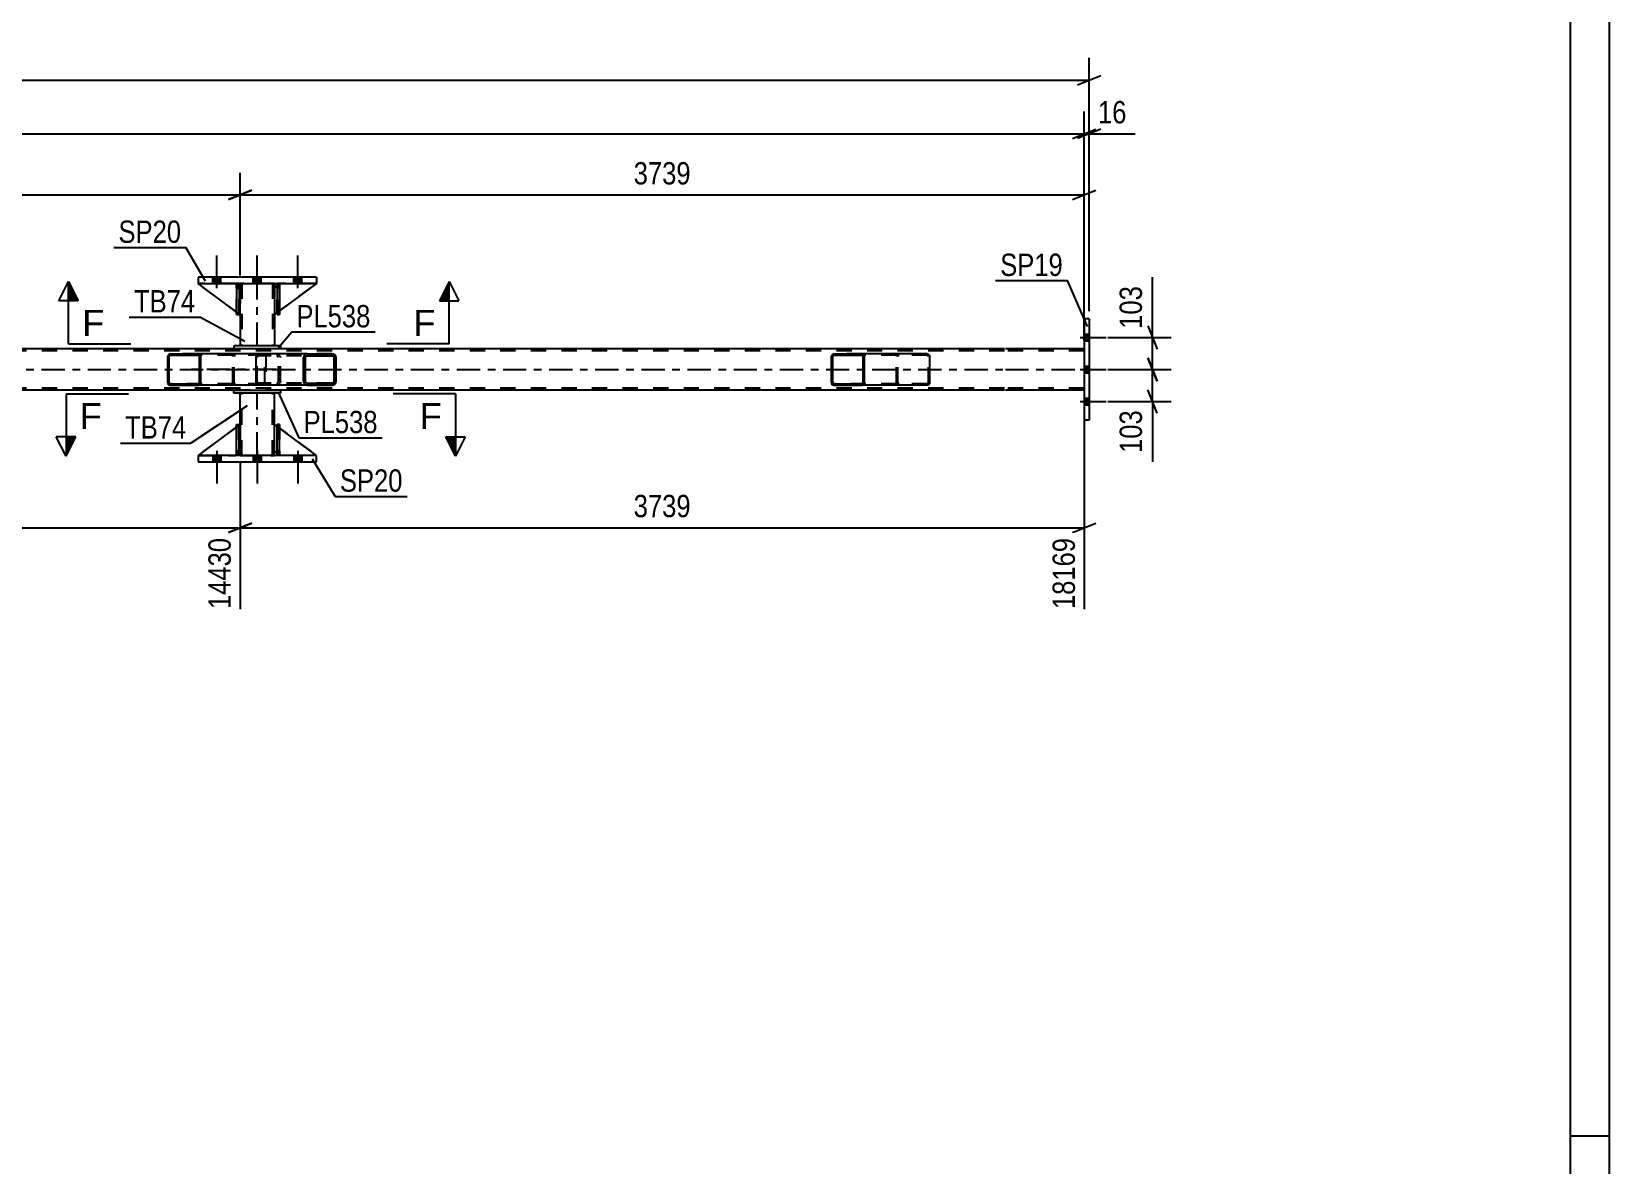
# Model space of a CAD drawing. Header units: millimetres. Extents: x 0 to 841, y 0 to 594.
# Drawn here: x 638.6 to 841, y 145.4 to 290.7 of the extents above; entities that cross this region are included whole.
import ezdxf

# ---------------------------------------------------------------- set-up
doc = ezdxf.new("R2010")
doc.units = ezdxf.units.MM
doc.linetypes.add('DXK_LINE_DOT2', pattern=[3.9198, 1.9599, -1.9599])
doc.linetypes.add('DXK_LINE_DOT3', pattern=[5.9187, 2.979, -0.9799, 0.9799, -0.9799])
doc.styles.add('Arial', font='ARIAL.TTF', dxfattribs={"height": 0.2})
doc.styles.add('Arial Narrow', font='ARIALN.TTF', dxfattribs={"height": 0.2})

# ---------------------------------------------------------------- blocks, each defined once
blk = doc.blocks.new('Unknown-814748613-1133')
at = {"color": 5, "linetype": 'Continuous'}
for p, q in [((841, 0), (841, 594)), ((836, 5), (836, 589)), ((841, 149), (836, 149))]:
    blk.add_line(p, q, dxfattribs=at)
blk = doc.blocks.new('Part-814748613-2557 - 2466')
at = {"color": 2, "linetype": 'Continuous'}
for p, q in [((664.92, 239.98), (659.97, 236.31)), ((665.37, 240.31), (665.24, 240.21)), ((665.37, 236.91), (665.37, 240.31)), ((665.37, 236.91), (665.24, 236.78)), ((665.37, 236.91), (665.37, 236.91)), ((664.92, 236.46), (664.77, 236.31))]:
    blk.add_line(p, q, dxfattribs=at)
at = {"color": 7, "linetype": 'DXK_LINE_DOT2'}
for p, q in [((665.24, 240.21), (664.92, 239.98)), ((665.37, 236.91), (665.37, 240.31)), ((665.37, 236.91), (664.77, 236.31)), ((659.97, 236.31), (664.77, 236.31)), ((665.24, 236.78), (664.92, 236.46))]:
    blk.add_line(p, q, dxfattribs=at)
blk = doc.blocks.new('Part-814748613-2549 - 2466')
at = {"color": 7, "linetype": 'DXK_LINE_DOT2'}
for p, q in [((664.92, 240.31), (665.24, 240.31)), ((664.92, 236.91), (664.92, 240.31)), ((664.92, 240.31), (664.92, 236.31)), ((665.24, 240.31), (665.24, 236.91)), ((665.24, 236.31), (665.24, 240.21)), ((665.24, 236.91), (664.92, 236.91)), ((664.92, 236.31), (664.92, 236.91)), ((665.24, 236.91), (665.24, 236.31)), ((665.24, 236.31), (664.92, 236.31)), ((665.24, 236.31), (665.24, 236.31))]:
    blk.add_line(p, q, dxfattribs=at)
blk = doc.blocks.new('Bolt-814748613-2485 - 2466')
at = {"linetype": 'Continuous'}
for points in [[(774.28, 251.01), (774.28, 251.89), (773.64, 251.89), (773.64, 251.01)], [(774.28, 251.01), (774.28, 251.89), (773.64, 251.89), (773.64, 251.01)], [(774.28, 251.01), (774.28, 251.89), (773.64, 251.89), (773.64, 251.01)], [(774.28, 246.91), (774.28, 247.79), (773.64, 247.79), (773.64, 246.91)], [(774.28, 246.91), (774.28, 247.79), (773.64, 247.79), (773.64, 246.91)], [(774.28, 242.81), (774.28, 243.69), (773.64, 243.69), (773.64, 242.81)], [(774.28, 242.81), (774.28, 243.69), (773.64, 243.69), (773.64, 242.81)], [(774.28, 242.81), (774.28, 243.69), (773.64, 243.69), (773.64, 242.81)]]:
    blk.add_hatch(color=1, dxfattribs=at).paths.add_polyline_path(points)
at = {"color": 1, "linetype": 'Continuous'}
for p, q in [((773.12, 251.45), (776.44, 251.45)), ((773.12, 251.45), (776.44, 251.45)), ((773.12, 251.45), (776.44, 251.45)), ((773.64, 251.89), (774.28, 251.89)), ((773.64, 251.89), (774.28, 251.89)), ((773.64, 251.89), (774.28, 251.89)), ((773.64, 251.01), (774.28, 251.01)), ((773.64, 251.01), (774.28, 251.01)), ((773.64, 251.01), (774.28, 251.01)), ((773.12, 247.35), (776.44, 247.35)), ((773.12, 247.35), (776.44, 247.35)), ((773.64, 247.79), (774.28, 247.79)), ((773.64, 247.79), (774.28, 247.79)), ((773.64, 246.91), (774.28, 246.91)), ((773.64, 246.91), (774.28, 246.91)), ((773.12, 243.25), (776.44, 243.25)), ((773.12, 243.25), (776.44, 243.25)), ((773.12, 243.25), (776.44, 243.25)), ((773.64, 243.69), (774.28, 243.69)), ((773.64, 243.69), (774.28, 243.69)), ((773.64, 243.69), (774.28, 243.69)), ((773.64, 242.81), (774.28, 242.81)), ((773.64, 242.81), (774.28, 242.81)), ((773.64, 242.81), (774.28, 242.81))]:
    blk.add_line(p, q, dxfattribs=at)
blk = doc.blocks.new('Part-814748613-2588 - 2466')
at = {"color": 7, "linetype": 'DXK_LINE_DOT2'}
for p, q in [((670.37, 258.39), (669.77, 257.79)), ((669.77, 254.39), (675.17, 258.39)), ((669.77, 257.79), (669.77, 254.39)), ((675.17, 258.39), (670.37, 258.39))]:
    blk.add_line(p, q, dxfattribs=at)
blk = doc.blocks.new('Part-814748613-2565 - 2466')
at = {"color": 2, "linetype": 'Continuous'}
for p, q in [((670.57, 250.39), (664.57, 250.39)), ((664.57, 250.39), (664.57, 249.99)), ((670.57, 249.99), (664.57, 249.99)), ((670.57, 250.39), (670.57, 249.99))]:
    blk.add_line(p, q, dxfattribs=at)
blk = doc.blocks.new('Part-814748613-2548 - 2466')
at = {"color": 7, "linetype": 'DXK_LINE_DOT2'}
for p, q in [((763.42, 249.75), (101.3, 249.75)), ((670.57, 249.99), (664.57, 249.99)), ((773.64, 249.75), (763.52, 249.75)), ((773.64, 249.99), (773.64, 244.71)), ((763.42, 244.95), (101.3, 244.95)), ((773.64, 244.95), (763.52, 244.95)), ((670.57, 244.71), (664.57, 244.71))]:
    blk.add_line(p, q, dxfattribs=at)
at = {"color": 2, "linetype": 'Continuous'}
for p, q in [((664.57, 249.99), (500.3, 249.99)), ((763.42, 249.99), (670.57, 249.99)), ((773.64, 249.99), (763.52, 249.99)), ((664.57, 244.71), (500.3, 244.71)), ((763.42, 244.71), (670.57, 244.71)), ((773.64, 244.71), (763.52, 244.71))]:
    blk.add_line(p, q, dxfattribs=at)
at = {"color": 7, "linetype": 'DXK_LINE_DOT3'}
for p, q in [((101.3, 247.35), (763.42, 247.35)), ((763.52, 247.35), (773.64, 247.35))]:
    blk.add_line(p, q, dxfattribs=at)
blk = doc.blocks.new('Part-814748613-2551 - 2466')
at = {"color": 2, "linetype": 'Continuous'}
for p, q in [((664.92, 236.31), (664.92, 240.31)), ((664.92, 240.31), (665.24, 240.31)), ((665.24, 236.31), (665.24, 240.31)), ((664.92, 236.31), (664.92, 236.31)), ((665.24, 236.31), (664.92, 236.31))]:
    blk.add_line(p, q, dxfattribs=at)
at = {"color": 7, "linetype": 'DXK_LINE_DOT2'}
for p, q in [((664.92, 240.31), (664.92, 236.91)), ((665.24, 236.91), (665.24, 240.31)), ((664.92, 236.91), (664.92, 236.31)), ((664.92, 236.91), (665.24, 236.91)), ((665.24, 236.31), (665.24, 236.91)), ((665.24, 236.31), (665.24, 236.31))]:
    blk.add_line(p, q, dxfattribs=at)
blk = doc.blocks.new('Bolt-814748613-2499 - 2466')
at = {"linetype": 'Continuous'}
for points in [[(661.85, 258.39), (662.89, 258.39), (662.89, 259.19), (661.85, 259.19)], [(661.85, 258.39), (662.89, 258.39), (662.89, 259.19), (661.85, 259.19)], [(661.85, 258.39), (662.89, 258.39), (662.89, 259.19), (661.85, 259.19)], [(667.05, 258.39), (668.09, 258.39), (668.09, 259.19), (667.05, 259.19)], [(667.05, 258.39), (668.09, 258.39), (668.09, 259.19), (667.05, 259.19)], [(672.25, 258.39), (673.29, 258.39), (673.29, 259.19), (672.25, 259.19)], [(672.25, 258.39), (673.29, 258.39), (673.29, 259.19), (672.25, 259.19)], [(672.25, 258.39), (673.29, 258.39), (673.29, 259.19), (672.25, 259.19)]]:
    blk.add_hatch(color=1, dxfattribs=at).paths.add_polyline_path(points)
at = {"color": 1, "linetype": 'Continuous'}
for p, q in [((662.37, 257.79), (662.37, 261.99)), ((662.37, 257.79), (662.37, 261.99)), ((662.37, 257.79), (662.37, 261.99)), ((667.57, 257.79), (667.57, 261.99)), ((667.57, 257.79), (667.57, 261.99)), ((672.77, 257.79), (672.77, 261.99)), ((672.77, 257.79), (672.77, 261.99)), ((672.77, 257.79), (672.77, 261.99)), ((661.85, 258.39), (661.85, 259.19)), ((661.85, 258.39), (661.85, 259.19)), ((661.85, 258.39), (661.85, 259.19)), ((662.89, 258.39), (662.89, 259.19)), ((662.89, 258.39), (662.89, 259.19)), ((662.89, 258.39), (662.89, 259.19)), ((667.05, 258.39), (667.05, 259.19)), ((667.05, 258.39), (667.05, 259.19)), ((668.09, 258.39), (668.09, 259.19)), ((668.09, 258.39), (668.09, 259.19)), ((672.25, 258.39), (672.25, 259.19)), ((672.25, 258.39), (672.25, 259.19)), ((672.25, 258.39), (672.25, 259.19)), ((673.29, 258.39), (673.29, 259.19)), ((673.29, 258.39), (673.29, 259.19)), ((673.29, 258.39), (673.29, 259.19))]:
    blk.add_line(p, q, dxfattribs=at)
blk = doc.blocks.new('Bolt-814748613-2500 - 2466')
at = {"linetype": 'Continuous'}
for points in [[(662.89, 236.31), (661.85, 236.31), (661.85, 235.51), (662.89, 235.51)], [(662.89, 236.31), (661.85, 236.31), (661.85, 235.51), (662.89, 235.51)], [(662.89, 236.31), (661.85, 236.31), (661.85, 235.51), (662.89, 235.51)], [(668.09, 236.31), (667.05, 236.31), (667.05, 235.51), (668.09, 235.51)], [(668.09, 236.31), (667.05, 236.31), (667.05, 235.51), (668.09, 235.51)], [(673.29, 236.31), (672.25, 236.31), (672.25, 235.51), (673.29, 235.51)], [(673.29, 236.31), (672.25, 236.31), (672.25, 235.51), (673.29, 235.51)], [(673.29, 236.31), (672.25, 236.31), (672.25, 235.51), (673.29, 235.51)]]:
    blk.add_hatch(color=1, dxfattribs=at).paths.add_polyline_path(points)
at = {"color": 1, "linetype": 'Continuous'}
for p, q in [((662.37, 236.91), (662.37, 232.71)), ((662.37, 236.91), (662.37, 232.71)), ((662.37, 236.91), (662.37, 232.71)), ((667.57, 236.91), (667.57, 232.71)), ((667.57, 236.91), (667.57, 232.71)), ((672.77, 236.91), (672.77, 232.71)), ((672.77, 236.91), (672.77, 232.71)), ((672.77, 236.91), (672.77, 232.71)), ((661.85, 236.31), (661.85, 235.51)), ((661.85, 236.31), (661.85, 235.51)), ((661.85, 236.31), (661.85, 235.51)), ((662.89, 236.31), (662.89, 235.51)), ((662.89, 236.31), (662.89, 235.51)), ((662.89, 236.31), (662.89, 235.51)), ((667.05, 236.31), (667.05, 235.51)), ((667.05, 236.31), (667.05, 235.51)), ((668.09, 236.31), (668.09, 235.51)), ((668.09, 236.31), (668.09, 235.51)), ((672.25, 236.31), (672.25, 235.51)), ((672.25, 236.31), (672.25, 235.51)), ((672.25, 236.31), (672.25, 235.51)), ((673.29, 236.31), (673.29, 235.51)), ((673.29, 236.31), (673.29, 235.51)), ((673.29, 236.31), (673.29, 235.51))]:
    blk.add_line(p, q, dxfattribs=at)
blk = doc.blocks.new('Part-814748613-2560 - 2466')
at = {"color": 7, "linetype": 'DXK_LINE_DOT2'}
for p, q in [((669.77, 236.91), (669.77, 240.31)), ((669.77, 240.31), (675.17, 236.31)), ((670.37, 236.31), (669.77, 236.91)), ((675.17, 236.31), (670.37, 236.31))]:
    blk.add_line(p, q, dxfattribs=at)
blk = doc.blocks.new('Part-814748613-2521 - 2466')
at = {"color": 2, "linetype": 'Continuous'}
for p, q in [((669.77, 236.91), (669.77, 240.31)), ((670.12, 240.04), (669.77, 240.31)), ((675.17, 236.31), (670.44, 239.81)), ((670.12, 236.55), (669.77, 236.91))]:
    blk.add_line(p, q, dxfattribs=at)
at = {"color": 7, "linetype": 'DXK_LINE_DOT2'}
for p, q in [((670.44, 239.81), (670.12, 240.04)), ((670.37, 236.31), (670.12, 236.55)), ((675.17, 236.31), (670.37, 236.31)), ((675.17, 236.31), (675.17, 236.31)), ((675.17, 236.31), (675.17, 236.31))]:
    blk.add_line(p, q, dxfattribs=at)
blk = doc.blocks.new('Part-814748613-2591 - 2466')
at = {"color": 2, "linetype": 'Continuous'}
for p, q in [((670.12, 258.14), (669.77, 257.79)), ((669.77, 257.79), (669.77, 254.39)), ((675.17, 258.39), (670.44, 254.88)), ((670.12, 254.65), (669.77, 254.39))]:
    blk.add_line(p, q, dxfattribs=at)
at = {"color": 7, "linetype": 'DXK_LINE_DOT2'}
for p, q in [((670.37, 258.39), (670.12, 258.14)), ((675.17, 258.39), (670.37, 258.39)), ((670.44, 254.88), (670.12, 254.65))]:
    blk.add_line(p, q, dxfattribs=at)
blk = doc.blocks.new('Part-814748613-2579 - 2466')
at = {"color": 2, "linetype": 'Continuous'}
for p, q in [((665.24, 258.39), (664.92, 258.39)), ((664.92, 258.39), (664.92, 254.39)), ((665.24, 258.39), (665.24, 258.39)), ((665.24, 258.39), (665.24, 254.39)), ((665.24, 254.39), (664.92, 254.39))]:
    blk.add_line(p, q, dxfattribs=at)
at = {"color": 7, "linetype": 'DXK_LINE_DOT2'}
for p, q in [((664.92, 257.79), (664.92, 258.39)), ((665.24, 257.79), (664.92, 257.79)), ((664.92, 257.79), (664.92, 254.39)), ((665.24, 257.79), (665.24, 258.39)), ((665.24, 258.39), (665.24, 258.39)), ((665.24, 254.39), (665.24, 257.79))]:
    blk.add_line(p, q, dxfattribs=at)
blk = doc.blocks.new('Part-814748613-2526 - 2466')
at = {"color": 2, "linetype": 'Continuous'}
for p, q in [((675.17, 236.31), (659.97, 236.31)), ((659.97, 236.31), (659.97, 235.51)), ((659.97, 235.51), (675.17, 235.51)), ((675.17, 235.51), (675.17, 236.31))]:
    blk.add_line(p, q, dxfattribs=at)
blk = doc.blocks.new('Part-814748613-2531 - 2466')
at = {"color": 2, "linetype": 'Continuous'}
for p, q in [((675.17, 259.19), (659.97, 259.19)), ((659.97, 259.19), (659.97, 258.39)), ((675.17, 259.19), (675.17, 258.39)), ((659.97, 258.39), (675.17, 258.39))]:
    blk.add_line(p, q, dxfattribs=at)
blk = doc.blocks.new('Part-814748613-2625 - 2466')
at = {"linetype": 'Continuous'}
h = blk.add_hatch(dxfattribs=at)
h.set_pattern_fill('', scale=0.7, style=0, pattern_type=0)
h.set_pattern_definition([(45, (677.6422, 249.0494), (-1.57154, 1.57154), [])])
h.paths.add_polyline_path([(677.68, 248.87), (677.64, 249.05), (677.53, 249.21), (677.37, 249.31), (677.18, 249.35), (673.99, 249.35), (673.8, 249.31), (673.64, 249.21), (673.53, 249.05), (673.49, 248.87), (673.49, 245.83), (673.53, 245.64), (673.64, 245.49), (673.8, 245.38), (673.99, 245.35), (677.18, 245.35), (677.37, 245.38), (677.53, 245.49), (677.64, 245.64), (677.68, 245.83)])
h.paths.add_polyline_path([(677.41, 245.73), (677.36, 245.66), (677.27, 245.6), (677.18, 245.59), (673.99, 245.59), (673.9, 245.6), (673.82, 245.66), (673.76, 245.73), (673.74, 245.83), (673.74, 248.87), (673.76, 248.96), (673.82, 249.04), (673.9, 249.09), (673.99, 249.11), (677.18, 249.11), (677.27, 249.09), (677.36, 249.04), (677.41, 248.96), (677.43, 248.87), (677.43, 245.83)])
at = {"color": 2, "linetype": 'Continuous'}
for p, q in [((667.42, 248.87), (667.44, 249.05)), ((667.44, 249.05), (667.5, 249.21)), ((667.5, 249.21), (667.59, 249.31)), ((667.59, 249.31), (667.69, 249.35)), ((673.99, 249.35), (667.69, 249.35)), ((673.53, 249.05), (673.49, 248.87)), ((673.74, 248.87), (673.76, 248.96)), ((673.76, 248.96), (673.82, 249.04)), ((673.99, 249.35), (673.8, 249.31)), ((673.82, 249.04), (673.9, 249.09)), ((673.9, 249.09), (673.99, 249.11)), ((673.99, 249.35), (677.18, 249.35)), ((673.99, 249.11), (677.18, 249.11)), ((677.37, 249.31), (677.18, 249.35)), ((677.18, 249.11), (677.27, 249.09)), ((677.27, 249.09), (677.36, 249.04)), ((677.36, 249.04), (677.41, 248.96)), ((677.41, 248.96), (677.43, 248.87)), ((677.68, 248.87), (677.64, 249.05)), ((667.42, 245.83), (667.42, 248.87)), ((673.49, 245.83), (673.49, 248.87)), ((673.74, 245.83), (673.74, 248.87)), ((677.43, 245.83), (677.43, 248.87)), ((677.68, 245.83), (677.68, 248.87)), ((667.44, 245.64), (667.42, 245.83)), ((667.5, 245.49), (667.44, 245.64)), ((667.59, 245.38), (667.5, 245.49)), ((667.69, 245.35), (667.59, 245.38)), ((673.99, 245.35), (667.69, 245.35)), ((673.49, 245.83), (673.53, 245.64)), ((673.76, 245.73), (673.74, 245.83)), ((673.82, 245.66), (673.76, 245.73)), ((673.8, 245.38), (673.99, 245.35)), ((673.9, 245.6), (673.82, 245.66)), ((673.99, 245.59), (673.9, 245.6)), ((673.99, 245.59), (677.18, 245.59)), ((673.99, 245.35), (677.18, 245.35)), ((677.27, 245.6), (677.18, 245.59)), ((677.18, 245.35), (677.37, 245.38)), ((677.36, 245.66), (677.27, 245.6)), ((677.41, 245.73), (677.36, 245.66)), ((677.43, 245.83), (677.41, 245.73)), ((677.64, 245.64), (677.68, 245.83))]:
    blk.add_line(p, q, dxfattribs=at)
at = {"color": 7, "linetype": 'DXK_LINE_DOT2'}
for p, q in [((667.57, 248.96), (667.56, 248.87)), ((667.6, 249.04), (667.57, 248.96)), ((667.64, 249.09), (667.6, 249.04)), ((667.69, 249.11), (667.64, 249.09)), ((677.18, 249.11), (667.69, 249.11)), ((668.69, 249.11), (668.69, 249.35)), ((670.03, 249.35), (670.22, 249.31)), ((670.12, 249.09), (670.03, 249.11)), ((670.21, 249.04), (670.12, 249.09)), ((670.26, 248.96), (670.21, 249.04)), ((670.28, 248.87), (670.26, 248.96)), ((670.49, 249.05), (670.53, 248.87)), ((677.18, 249.35), (673.99, 249.35)), ((667.56, 245.83), (667.56, 248.87)), ((670.28, 245.83), (670.28, 248.87)), ((670.53, 245.83), (670.53, 248.87)), ((667.56, 245.83), (667.57, 245.73)), ((667.57, 245.73), (667.6, 245.66)), ((667.6, 245.66), (667.64, 245.6)), ((667.64, 245.6), (667.69, 245.59)), ((677.18, 245.59), (667.69, 245.59)), ((668.69, 245.35), (668.69, 245.59)), ((670.03, 245.59), (670.12, 245.6)), ((670.22, 245.38), (670.03, 245.35)), ((670.12, 245.6), (670.21, 245.66)), ((670.21, 245.66), (670.26, 245.73)), ((670.26, 245.73), (670.28, 245.83)), ((670.53, 245.83), (670.49, 245.64)), ((677.18, 245.35), (673.99, 245.35))]:
    blk.add_line(p, q, dxfattribs=at)
for centre, start, end in [((670.04, 248.85), 23.8494, 68.8059), ((670.04, 245.84), 291.1941, 336.1506)]:
    blk.add_arc(centre, 0.492, start, end, dxfattribs=at)
at = {"color": 2, "linetype": 'Continuous'}
for centre, start, end in [((673.98, 248.85), 111.1941, 156.1506), ((677.19, 248.85), 23.8494, 68.8059), ((673.98, 245.84), 203.8494, 248.8059), ((677.19, 245.84), 291.1941, 336.1506)]:
    blk.add_arc(centre, 0.492, start, end, dxfattribs=at)
blk = doc.blocks.new('Part-814748613-2550 - 2466')
at = {"color": 2, "linetype": 'Continuous'}
for p, q in [((670.12, 236.31), (670.12, 240.31)), ((670.12, 240.31), (670.44, 240.31)), ((670.44, 236.31), (670.44, 240.31)), ((670.12, 236.31), (670.12, 236.31)), ((670.44, 236.31), (670.12, 236.31))]:
    blk.add_line(p, q, dxfattribs=at)
at = {"color": 7, "linetype": 'DXK_LINE_DOT2'}
for p, q in [((670.12, 240.31), (670.12, 236.91)), ((670.44, 236.91), (670.44, 240.31)), ((670.12, 236.91), (670.12, 236.31)), ((670.12, 236.91), (670.44, 236.91)), ((670.44, 236.31), (670.44, 236.91)), ((670.44, 236.31), (670.44, 236.31))]:
    blk.add_line(p, q, dxfattribs=at)
blk = doc.blocks.new('Part-814748613-2554 - 2466')
at = {"color": 7, "linetype": 'DXK_LINE_DOT2'}
for p, q in [((665.37, 240.31), (659.97, 236.31)), ((665.37, 236.91), (665.37, 240.31)), ((665.37, 240.31), (665.37, 236.91)), ((664.77, 236.31), (665.37, 236.91)), ((665.37, 236.91), (664.77, 236.31)), ((665.37, 236.91), (665.37, 236.91)), ((659.97, 236.31), (664.77, 236.31))]:
    blk.add_line(p, q, dxfattribs=at)
blk = doc.blocks.new('Part-814748613-2570 - 2466')
at = {"color": 2, "linetype": 'Continuous'}
for p, q in [((664.57, 244.71), (670.57, 244.71)), ((664.57, 244.31), (664.57, 244.71)), ((670.57, 244.31), (664.57, 244.31)), ((670.57, 244.71), (670.57, 244.31))]:
    blk.add_line(p, q, dxfattribs=at)
blk = doc.blocks.new('Part-814748613-2575 - 2466')
at = {"color": 2, "linetype": 'Continuous'}
for p, q in [((665.37, 240.31), (665.37, 244.31)), ((669.77, 240.31), (669.77, 244.31)), ((665.37, 236.31), (665.37, 236.91)), ((669.77, 236.31), (669.77, 236.91))]:
    blk.add_line(p, q, dxfattribs=at)
at = {"color": 7, "linetype": 'DXK_LINE_DOT2'}
for p, q in [((669.77, 244.31), (665.37, 244.31)), ((665.61, 236.31), (665.61, 244.31)), ((669.53, 236.31), (669.53, 244.31)), ((665.37, 236.91), (665.37, 240.31)), ((669.77, 236.91), (669.77, 240.31)), ((665.37, 236.31), (669.77, 236.31))]:
    blk.add_line(p, q, dxfattribs=at)
at = {"color": 7, "linetype": 'DXK_LINE_DOT3'}
blk.add_line((667.57, 236.31), (667.57, 244.31), dxfattribs=at)
blk = doc.blocks.new('Part-814748613-2576 - 2466')
at = {"color": 7, "linetype": 'DXK_LINE_DOT2'}
for p, q in [((670.12, 257.79), (670.12, 258.39)), ((670.12, 258.39), (670.12, 258.39)), ((670.12, 258.39), (670.12, 254.39)), ((670.44, 258.39), (670.12, 258.39)), ((670.12, 254.39), (670.12, 257.79)), ((670.12, 257.79), (670.44, 257.79)), ((670.44, 257.79), (670.44, 258.39)), ((670.44, 254.39), (670.44, 258.39)), ((670.44, 257.79), (670.44, 254.39)), ((670.12, 254.39), (670.44, 254.39))]:
    blk.add_line(p, q, dxfattribs=at)
blk = doc.blocks.new('Part-814748613-2577 - 2466')
at = {"color": 7, "linetype": 'DXK_LINE_DOT2'}
for p, q in [((664.92, 257.79), (664.92, 258.39)), ((664.92, 258.39), (664.92, 258.39)), ((664.92, 258.39), (664.92, 254.39)), ((665.24, 258.39), (664.92, 258.39)), ((664.92, 254.39), (664.92, 257.79)), ((664.92, 257.79), (665.24, 257.79)), ((665.24, 257.79), (665.24, 258.39)), ((665.24, 254.39), (665.24, 258.39)), ((665.24, 257.79), (665.24, 254.39)), ((664.92, 254.39), (665.24, 254.39))]:
    blk.add_line(p, q, dxfattribs=at)
blk = doc.blocks.new('Part-814748613-2578 - 2466')
at = {"color": 2, "linetype": 'Continuous'}
for p, q in [((670.44, 258.39), (670.12, 258.39)), ((670.12, 258.39), (670.12, 254.39)), ((670.44, 258.39), (670.44, 258.39)), ((670.44, 258.39), (670.44, 254.39)), ((670.44, 254.39), (670.12, 254.39))]:
    blk.add_line(p, q, dxfattribs=at)
at = {"color": 7, "linetype": 'DXK_LINE_DOT2'}
for p, q in [((670.12, 257.79), (670.12, 258.39)), ((670.44, 257.79), (670.12, 257.79)), ((670.12, 257.79), (670.12, 254.39)), ((670.44, 257.79), (670.44, 258.39)), ((670.44, 258.39), (670.44, 258.39)), ((670.44, 254.39), (670.44, 257.79))]:
    blk.add_line(p, q, dxfattribs=at)
blk = doc.blocks.new('Part-814748613-2582 - 2466')
at = {"color": 7, "linetype": 'DXK_LINE_DOT2'}
for p, q in [((665.37, 254.39), (659.97, 258.39)), ((659.97, 258.39), (664.77, 258.39)), ((664.77, 258.39), (665.37, 257.79)), ((665.37, 257.79), (664.77, 258.39)), ((665.37, 257.79), (665.37, 254.39)), ((665.37, 257.79), (665.37, 257.79)), ((665.37, 257.79), (665.37, 254.39))]:
    blk.add_line(p, q, dxfattribs=at)
blk = doc.blocks.new('Part-814748613-2585 - 2466')
at = {"color": 2, "linetype": 'Continuous'}
for p, q in [((664.92, 254.72), (659.97, 258.39)), ((664.92, 258.23), (664.77, 258.39)), ((665.37, 257.79), (665.24, 257.91)), ((665.37, 257.79), (665.37, 257.79)), ((665.37, 254.39), (665.37, 257.79)), ((665.24, 254.48), (665.37, 254.39)), ((665.37, 254.39), (665.37, 254.39))]:
    blk.add_line(p, q, dxfattribs=at)
at = {"color": 7, "linetype": 'DXK_LINE_DOT2'}
for p, q in [((664.77, 258.39), (659.97, 258.39)), ((664.77, 258.39), (665.37, 257.79)), ((665.24, 257.91), (664.92, 258.23)), ((665.37, 257.79), (665.37, 254.39)), ((665.24, 254.48), (664.92, 254.72))]:
    blk.add_line(p, q, dxfattribs=at)
blk = doc.blocks.new('Part-814748613-2592 - 2466')
at = {"color": 7, "linetype": 'DXK_LINE_DOT2'}
for p, q in [((670.44, 240.31), (670.12, 240.31)), ((670.12, 236.91), (670.12, 240.31)), ((670.12, 240.31), (670.12, 236.31)), ((670.44, 240.31), (670.44, 236.91)), ((670.44, 236.31), (670.44, 240.31)), ((670.44, 236.91), (670.12, 236.91)), ((670.12, 236.31), (670.12, 236.91)), ((670.44, 236.91), (670.44, 236.31)), ((670.44, 236.31), (670.12, 236.31)), ((670.44, 236.31), (670.44, 236.31))]:
    blk.add_line(p, q, dxfattribs=at)
blk = doc.blocks.new('Part-814748613-2602 - 2466')
at = {"color": 2, "linetype": 'Continuous'}
for p, q in [((774.28, 253.85), (773.64, 253.85)), ((773.64, 253.85), (773.64, 240.85)), ((774.28, 253.85), (774.28, 240.85)), ((774.28, 240.85), (773.64, 240.85))]:
    blk.add_line(p, q, dxfattribs=at)
blk = doc.blocks.new('Part-814748613-2726 - 2466')
at = {"color": 2, "linetype": 'Continuous'}
for p, q in [((665.37, 258.39), (665.37, 257.79)), ((669.77, 258.39), (669.77, 257.79)), ((665.37, 254.39), (665.37, 250.39)), ((669.77, 254.39), (669.77, 250.39))]:
    blk.add_line(p, q, dxfattribs=at)
at = {"color": 7, "linetype": 'DXK_LINE_DOT2'}
for p, q in [((669.77, 258.39), (665.37, 258.39)), ((665.37, 257.79), (665.37, 254.39)), ((665.61, 258.39), (665.61, 250.39)), ((669.53, 258.39), (669.53, 250.39)), ((669.77, 257.79), (669.77, 254.39)), ((669.77, 250.39), (665.37, 250.39))]:
    blk.add_line(p, q, dxfattribs=at)
at = {"color": 7, "linetype": 'DXK_LINE_DOT3'}
blk.add_line((667.57, 250.39), (667.57, 258.39), dxfattribs=at)
blk = doc.blocks.new('Part-814748613-2741 - 2466')
at = {"linetype": 'Continuous'}
h = blk.add_hatch(dxfattribs=at)
h.set_pattern_fill('', scale=0.7, style=0, pattern_type=0)
h.set_pattern_definition([(45, (745.4446, 249.1481), (-1.57154, 1.57154), [])])
h.paths.add_polyline_path([(745.47, 249.03), (745.44, 249.15), (745.37, 249.25), (745.26, 249.32), (745.13, 249.35), (741.55, 249.35), (741.42, 249.32), (741.31, 249.25), (741.24, 249.15), (741.21, 249.03), (741.21, 245.67), (741.24, 245.54), (741.31, 245.44), (741.42, 245.37), (741.55, 245.35), (745.13, 245.35), (745.26, 245.37), (745.37, 245.44), (745.44, 245.54), (745.47, 245.67)])
h.paths.add_polyline_path([(745.29, 245.6), (745.25, 245.55), (745.2, 245.52), (745.13, 245.51), (741.55, 245.51), (741.49, 245.52), (741.43, 245.55), (741.4, 245.6), (741.38, 245.67), (741.38, 249.03), (741.4, 249.09), (741.43, 249.14), (741.49, 249.17), (741.55, 249.19), (745.13, 249.19), (745.2, 249.17), (745.25, 249.14), (745.29, 249.09), (745.3, 249.03), (745.3, 245.67)])
at = {"color": 2, "linetype": 'Continuous'}
for p, q in [((741.24, 249.15), (741.21, 249.03)), ((741.21, 245.67), (741.21, 249.03)), ((741.38, 249.03), (741.4, 249.09)), ((741.38, 245.67), (741.38, 249.03)), ((741.4, 249.09), (741.43, 249.14)), ((741.55, 249.35), (741.42, 249.32)), ((741.43, 249.14), (741.49, 249.17)), ((741.49, 249.17), (741.55, 249.19)), ((741.55, 249.35), (745.13, 249.35)), ((741.55, 249.19), (745.13, 249.19)), ((753.48, 249.35), (745.13, 249.35)), ((745.26, 249.32), (745.13, 249.35)), ((745.13, 249.19), (745.2, 249.17)), ((745.2, 249.17), (745.25, 249.14)), ((745.25, 249.14), (745.29, 249.09)), ((745.29, 249.09), (745.3, 249.03)), ((745.3, 245.67), (745.3, 249.03)), ((745.47, 249.03), (745.44, 249.15)), ((745.47, 245.67), (745.47, 249.03)), ((753.48, 249.35), (753.61, 249.32)), ((753.79, 249.15), (753.82, 249.03)), ((753.82, 245.67), (753.82, 249.03)), ((741.21, 245.67), (741.24, 245.54)), ((741.4, 245.6), (741.38, 245.67)), ((741.43, 245.55), (741.4, 245.6)), ((741.42, 245.37), (741.55, 245.35)), ((741.49, 245.52), (741.43, 245.55)), ((741.55, 245.51), (741.49, 245.52)), ((741.55, 245.51), (745.13, 245.51)), ((741.55, 245.35), (745.13, 245.35)), ((745.2, 245.52), (745.13, 245.51)), ((745.13, 245.35), (745.26, 245.37)), ((753.48, 245.35), (745.13, 245.35)), ((745.25, 245.55), (745.2, 245.52)), ((745.29, 245.6), (745.25, 245.55)), ((745.3, 245.67), (745.29, 245.6)), ((745.44, 245.54), (745.47, 245.67)), ((753.61, 245.37), (753.48, 245.35)), ((753.82, 245.67), (753.79, 245.54))]:
    blk.add_line(p, q, dxfattribs=at)
at = {"color": 7, "linetype": 'DXK_LINE_DOT2'}
for p, q in [((745.13, 249.35), (741.55, 249.35)), ((753.48, 249.19), (741.55, 249.19)), ((749.56, 249.03), (749.59, 249.15)), ((749.56, 245.67), (749.56, 249.03)), ((749.75, 249.09), (749.73, 249.03)), ((749.73, 245.67), (749.73, 249.03)), ((749.78, 249.14), (749.75, 249.09)), ((749.77, 249.32), (749.9, 249.35)), ((749.78, 249.14), (749.8, 249.15)), ((749.8, 249.15), (749.84, 249.17)), ((749.84, 249.17), (749.9, 249.19)), ((753.54, 249.17), (753.48, 249.19)), ((753.6, 249.14), (753.54, 249.17)), ((753.64, 249.09), (753.6, 249.14)), ((753.65, 249.03), (753.64, 249.09)), ((753.65, 245.67), (753.65, 249.03)), ((753.48, 245.51), (741.55, 245.51)), ((745.13, 245.35), (741.55, 245.35)), ((749.59, 245.54), (749.56, 245.67)), ((749.73, 245.67), (749.75, 245.6)), ((749.75, 245.6), (749.78, 245.55)), ((749.9, 245.35), (749.77, 245.37)), ((749.78, 245.55), (749.8, 245.54)), ((749.8, 245.54), (749.84, 245.52)), ((749.84, 245.52), (749.9, 245.51)), ((753.48, 245.51), (753.54, 245.52)), ((753.54, 245.52), (753.6, 245.55)), ((753.6, 245.55), (753.64, 245.6)), ((753.64, 245.6), (753.65, 245.67))]:
    blk.add_line(p, q, dxfattribs=at)
at = {"color": 2, "linetype": 'Continuous'}
for centre, start, end in [((741.54, 249.01), 110.7583, 155.68), ((745.14, 249.01), 24.32, 69.2417), ((753.49, 249.01), 24.32, 69.2417), ((741.54, 245.68), 204.32, 249.2417), ((745.14, 245.68), 290.7583, 335.68), ((753.49, 245.68), 290.7583, 335.68)]:
    blk.add_arc(centre, 0.331, start, end, dxfattribs=at)
at = {"color": 7, "linetype": 'DXK_LINE_DOT2'}
for centre, start, end in [((749.89, 249.01), 110.7583, 155.68), ((749.89, 245.68), 204.32, 249.2417)]:
    blk.add_arc(centre, 0.331, start, end, dxfattribs=at)
blk = doc.blocks.new('Part-814748613-2745 - 2466')
at = {"linetype": 'Continuous'}
h = blk.add_hatch(dxfattribs=at)
h.set_pattern_fill('', scale=0.7, style=0, pattern_type=0)
h.set_pattern_definition([(45, (660.3104, 249.1481), (-1.57154, 1.57154), [])])
h.paths.add_polyline_path([(660.34, 249.03), (660.31, 249.15), (660.24, 249.25), (660.13, 249.32), (660, 249.35), (656.42, 249.35), (656.29, 249.32), (656.18, 249.25), (656.11, 249.15), (656.08, 249.03), (656.08, 245.67), (656.11, 245.54), (656.18, 245.44), (656.29, 245.37), (656.42, 245.35), (660, 245.35), (660.13, 245.37), (660.24, 245.44), (660.31, 245.54), (660.34, 245.67)])
h.paths.add_polyline_path([(660.15, 245.6), (660.12, 245.55), (660.06, 245.52), (660, 245.51), (656.42, 245.51), (656.35, 245.52), (656.3, 245.55), (656.26, 245.6), (656.25, 245.67), (656.25, 249.03), (656.26, 249.09), (656.3, 249.14), (656.35, 249.17), (656.42, 249.19), (660, 249.19), (660.06, 249.17), (660.12, 249.14), (660.15, 249.09), (660.17, 249.03), (660.17, 245.67)])
at = {"color": 2, "linetype": 'Continuous'}
for p, q in [((656.11, 249.15), (656.08, 249.03)), ((656.08, 245.67), (656.08, 249.03)), ((656.25, 249.03), (656.26, 249.09)), ((656.25, 245.67), (656.25, 249.03)), ((656.26, 249.09), (656.3, 249.14)), ((656.42, 249.35), (656.29, 249.32)), ((656.3, 249.14), (656.35, 249.17)), ((656.35, 249.17), (656.42, 249.19)), ((656.42, 249.35), (660, 249.35)), ((656.42, 249.19), (660, 249.19)), ((667.69, 249.35), (660, 249.35)), ((660.13, 249.32), (660, 249.35)), ((660, 249.19), (660.06, 249.17)), ((660.06, 249.17), (660.12, 249.14)), ((660.12, 249.14), (660.15, 249.09)), ((660.15, 249.09), (660.17, 249.03)), ((660.17, 245.67), (660.17, 249.03)), ((660.34, 249.03), (660.31, 249.15)), ((660.34, 245.67), (660.34, 249.03)), ((656.08, 245.67), (656.11, 245.54)), ((656.26, 245.6), (656.25, 245.67)), ((656.3, 245.55), (656.26, 245.6)), ((656.29, 245.37), (656.42, 245.35)), ((656.35, 245.52), (656.3, 245.55)), ((656.42, 245.51), (656.35, 245.52)), ((656.42, 245.51), (660, 245.51)), ((656.42, 245.35), (660, 245.35)), ((660.06, 245.52), (660, 245.51)), ((660, 245.35), (660.13, 245.37)), ((667.69, 245.35), (660, 245.35)), ((660.12, 245.55), (660.06, 245.52)), ((660.15, 245.6), (660.12, 245.55)), ((660.17, 245.67), (660.15, 245.6)), ((660.31, 245.54), (660.34, 245.67))]:
    blk.add_line(p, q, dxfattribs=at)
at = {"color": 7, "linetype": 'DXK_LINE_DOT2'}
for p, q in [((660, 249.35), (656.42, 249.35)), ((668.35, 249.19), (656.42, 249.19)), ((664.43, 249.03), (664.45, 249.15)), ((664.43, 245.67), (664.43, 249.03)), ((664.61, 249.09), (664.6, 249.03)), ((664.6, 245.67), (664.6, 249.03)), ((664.65, 249.14), (664.61, 249.09)), ((664.64, 249.32), (664.77, 249.35)), ((664.7, 249.17), (664.65, 249.14)), ((664.77, 249.19), (664.7, 249.17)), ((668.35, 249.35), (667.69, 249.35)), ((668.35, 249.35), (668.48, 249.32)), ((668.41, 249.17), (668.35, 249.19)), ((668.47, 249.14), (668.41, 249.17)), ((668.5, 249.09), (668.47, 249.14)), ((668.52, 249.03), (668.5, 249.09)), ((668.52, 245.67), (668.52, 249.03)), ((668.66, 249.15), (668.69, 249.03)), ((668.69, 249.03), (668.69, 245.67)), ((668.35, 245.51), (656.42, 245.51)), ((660, 245.35), (656.42, 245.35)), ((664.45, 245.54), (664.43, 245.67)), ((664.6, 245.67), (664.61, 245.6)), ((664.61, 245.6), (664.65, 245.55)), ((664.77, 245.35), (664.64, 245.37)), ((664.65, 245.55), (664.66, 245.54)), ((664.66, 245.54), (664.7, 245.52)), ((664.7, 245.52), (664.77, 245.51)), ((668.35, 245.35), (667.69, 245.35)), ((668.35, 245.51), (668.41, 245.52)), ((668.48, 245.37), (668.35, 245.35)), ((668.41, 245.52), (668.47, 245.55)), ((668.47, 245.55), (668.5, 245.6)), ((668.5, 245.6), (668.52, 245.67)), ((668.69, 245.67), (668.66, 245.54))]:
    blk.add_line(p, q, dxfattribs=at)
at = {"color": 7, "linetype": 'DXK_LINE_DOT3'}
blk.add_line((669.98, 247.35), (658.21, 247.35), dxfattribs=at)
at = {"color": 2, "linetype": 'Continuous'}
for centre, start, end in [((656.41, 249.01), 110.7583, 155.68), ((660.01, 249.01), 24.32, 69.2417), ((656.41, 245.68), 204.32, 249.2417), ((660.01, 245.68), 290.7583, 335.68)]:
    blk.add_arc(centre, 0.331, start, end, dxfattribs=at)
at = {"color": 7, "linetype": 'DXK_LINE_DOT2'}
for centre, start, end in [((664.76, 249.01), 110.7583, 155.68), ((668.36, 249.01), 24.32, 69.2417), ((664.76, 245.68), 204.32, 249.2417), ((668.36, 245.68), 290.7583, 335.68)]:
    blk.add_arc(centre, 0.331, start, end, dxfattribs=at)
blk = doc.blocks.new('StraightDimension-814748613-8495 - 2466')
at = {"color": 7, "linetype": 'Continuous'}
for p, q in [((773.64, 254.85), (773.64, 280.43)), ((91.08, 277.58), (773.64, 277.58)), ((772.14, 276.98), (775.14, 278.18))]:
    blk.add_line(p, q, dxfattribs=at)
blk = doc.blocks.new('StraightDimension-814748613-2826 - 2466')
at = {"color": 7, "linetype": 'Continuous'}
for p, q in [((495.1, 259.39), (495.1, 272.59)), ((665.37, 259.39), (665.37, 272.59)), ((496.6, 270.34), (493.6, 269.14)), ((495.1, 269.74), (665.37, 269.74)), ((663.87, 269.14), (666.87, 270.34))]:
    blk.add_line(p, q, dxfattribs=at)
at = {"color": 0}
blk.add_wipeout([(584.49, 270.49), (584.49, 274.69), (575.98, 274.69), (575.98, 270.49)], dxfattribs=at)
at = {"color": 3, "style": 'Arial Narrow'}
blk.add_text('4257', height=2.863, dxfattribs=at).set_placement((576.58, 271.09))
blk = doc.blocks.new('StraightDimension-814748613-2832 - 2466')
at = {"color": 7, "linetype": 'Continuous'}
for p, q in [((665.37, 259.39), (665.37, 272.59)), ((773.64, 250.99), (773.64, 272.59)), ((666.87, 270.34), (663.87, 269.14)), ((665.37, 269.74), (773.64, 269.74)), ((772.14, 269.14), (775.14, 270.34))]:
    blk.add_line(p, q, dxfattribs=at)
at = {"color": 0}
blk.add_wipeout([(723.76, 270.49), (723.76, 274.69), (715.25, 274.69), (715.25, 270.49)], dxfattribs=at)
at = {"color": 3, "style": 'Arial Narrow'}
blk.add_text('3739', height=2.863, dxfattribs=at).set_placement((715.85, 271.09))
blk = doc.blocks.new('StraightDimension-814748613-8375 - 2466')
at = {"color": 7, "linetype": 'Continuous'}
for p, q in [((776.68, 247.35), (784.79, 247.35)), ((781.79, 248.85), (782.99, 245.85)), ((782.39, 243.25), (782.39, 247.35)), ((776.68, 243.25), (784.79, 243.25)), ((782.99, 241.75), (781.79, 244.75))]:
    blk.add_line(p, q, dxfattribs=at)
at = {"color": 0}
blk.add_wipeout([(781.64, 242.72), (777.44, 242.72), (777.44, 236.04), (781.64, 236.04)], dxfattribs=at)
at = {"color": 7, "linetype": 'Continuous'}
blk.add_line((782.39, 243.25), (782.39, 235.51), dxfattribs=at)
blk.add_line((782.39, 243.25), (782.39, 235.51), dxfattribs=at)
at = {"color": 3, "style": 'Arial Narrow'}
blk.add_text('103', height=2.863, rotation=90.0002, dxfattribs=at).set_placement((781.04, 236.64))
blk = doc.blocks.new('StraightDimension-814748613-2801 - 2466')
at = {"color": 7, "linetype": 'Continuous'}
for p, q in [((495.1, 235.31), (495.1, 216.61)), ((665.37, 235.31), (665.37, 216.61)), ((496.6, 227.65), (493.6, 226.45)), ((495.1, 227.05), (665.37, 227.05)), ((663.87, 226.45), (666.87, 227.65))]:
    blk.add_line(p, q, dxfattribs=at)
at = {"color": 0}
blk.add_wipeout([(584.49, 227.8), (584.49, 232), (575.98, 232), (575.98, 227.8)], dxfattribs=at)
at = {"color": 0, "linetype": 'Continuous'}
blk.add_wipeout([(664.77, 226.35), (660.57, 226.35), (660.57, 216.01), (664.77, 216.01)], dxfattribs=at)
at = {"color": 3, "style": 'Arial Narrow'}
blk.add_text('4257', height=2.863, dxfattribs=at).set_placement((576.58, 228.4))
at = {"color": 3, "linetype": 'Continuous', "style": 'Arial Narrow'}
blk.add_text('14430', height=2.863, rotation=90.0002, dxfattribs=at).set_placement((664.17, 216.61))
blk = doc.blocks.new('StraightDimension-814748613-2807 - 2466')
at = {"color": 7, "linetype": 'Continuous'}
for p, q in [((773.64, 243.71), (773.64, 216.61)), ((665.37, 235.31), (665.37, 216.61)), ((666.87, 227.65), (663.87, 226.45)), ((665.37, 227.05), (773.64, 227.05)), ((772.14, 226.45), (775.14, 227.65))]:
    blk.add_line(p, q, dxfattribs=at)
at = {"color": 0}
blk.add_wipeout([(723.76, 227.8), (723.76, 232), (715.25, 232), (715.25, 227.8)], dxfattribs=at)
at = {"color": 0, "linetype": 'Continuous'}
blk.add_wipeout([(773.04, 226.35), (768.84, 226.35), (768.84, 216.01), (773.04, 216.01)], dxfattribs=at)
at = {"color": 3, "style": 'Arial Narrow'}
blk.add_text('3739', height=2.863, dxfattribs=at).set_placement((715.85, 228.4))
at = {"color": 3, "linetype": 'Continuous', "style": 'Arial Narrow'}
blk.add_text('18169', height=2.863, rotation=90.0002, dxfattribs=at).set_placement((772.44, 216.61))
blk = doc.blocks.new('StraightDimension-814748613-2910 - 2466')
at = {"color": 7, "linetype": 'Continuous'}
for p, q in [((774.28, 254.85), (774.28, 287.32)), ((90.44, 284.47), (774.28, 284.47)), ((772.78, 283.87), (775.78, 285.07))]:
    blk.add_line(p, q, dxfattribs=at)
blk = doc.blocks.new('StraightDimension-814748613-8377 - 2466')
at = {"color": 7, "linetype": 'Continuous'}
for p, q in [((776.68, 251.45), (784.79, 251.45)), ((781.79, 252.95), (782.99, 249.95)), ((782.39, 247.35), (782.39, 251.45)), ((776.68, 247.35), (784.79, 247.35)), ((782.99, 245.85), (781.79, 248.85))]:
    blk.add_line(p, q, dxfattribs=at)
at = {"color": 0}
blk.add_wipeout([(781.64, 258.66), (777.44, 258.66), (777.44, 251.97), (781.64, 251.97)], dxfattribs=at)
at = {"color": 7, "linetype": 'Continuous'}
blk.add_line((782.39, 251.45), (782.39, 259.18), dxfattribs=at)
blk.add_line((782.39, 251.45), (782.39, 259.18), dxfattribs=at)
at = {"color": 3, "style": 'Arial Narrow'}
blk.add_text('103', height=2.863, rotation=90.0002, dxfattribs=at).set_placement((781.04, 252.57))
blk = doc.blocks.new('StraightDimension-814748613-8494 - 2466')
at = {"color": 7, "linetype": 'Continuous'}
for p, q in [((773.64, 254.85), (773.64, 280.43)), ((774.28, 254.85), (774.28, 280.43)), ((772.14, 276.98), (775.14, 278.18)), ((775.78, 278.18), (772.78, 276.98)), ((773.64, 277.58), (774.28, 277.58))]:
    blk.add_line(p, q, dxfattribs=at)
at = {"color": 0}
blk.add_wipeout([(779.66, 278.33), (779.66, 282.53), (774.8, 282.53), (774.8, 278.33)], dxfattribs=at)
at = {"color": 7, "linetype": 'Continuous'}
blk.add_line((774.28, 277.58), (780.19, 277.58), dxfattribs=at)
blk.add_line((774.28, 277.58), (780.19, 277.58), dxfattribs=at)
at = {"color": 3, "style": 'Arial Narrow'}
blk.add_text('16', height=2.863, dxfattribs=at).set_placement((775.4, 278.93))
blk = doc.blocks.new('Mark-814748613-2571 - 2466')
at = {"color": 0}
blk.add_wipeout([(658.47, 238.49), (658.47, 241.49), (650.62, 241.49), (650.62, 238.49)], dxfattribs=at)
blk.add_wipeout([(658.47, 238.49), (658.47, 241.49), (650.62, 241.49), (650.62, 238.49)], dxfattribs=at)
at = {"color": 30, "linetype": 'Continuous'}
for p in [(666.26, 242.69), (650.02, 237.89)]:
    blk.add_line(p, (659.07, 237.89), dxfattribs=at)
at = {"color": 3, "style": 'Arial Narrow'}
blk.add_text('TB74', height=2.863, dxfattribs=at).set_placement((650.62, 238.49))
blk = doc.blocks.new('Mark-814748613-2522 - 2466')
at = {"color": 0}
blk.add_wipeout([(686.21, 231.67), (686.21, 234.67), (678.17, 234.67), (678.17, 231.67)], dxfattribs=at)
blk.add_wipeout([(686.21, 231.67), (686.21, 234.67), (678.17, 234.67), (678.17, 231.67)], dxfattribs=at)
at = {"color": 30, "linetype": 'Continuous'}
for p, q in [((674.61, 235.89), (677.57, 231.07)), ((677.57, 231.07), (686.81, 231.07))]:
    blk.add_line(p, q, dxfattribs=at)
at = {"color": 3, "style": 'Arial Narrow'}
blk.add_text('SP20', height=2.863, dxfattribs=at).set_placement((678.17, 231.67))
blk = doc.blocks.new('Mark-814748613-2527 - 2466')
at = {"color": 0}
blk.add_wipeout([(657.81, 263.6), (657.81, 266.6), (649.77, 266.6), (649.77, 263.6)], dxfattribs=at)
blk.add_wipeout([(657.81, 263.6), (657.81, 266.6), (649.77, 266.6), (649.77, 263.6)], dxfattribs=at)
at = {"color": 30, "linetype": 'Continuous'}
for p in [(649.17, 263), (660.91, 258.67)]:
    blk.add_line(p, (658.41, 263), dxfattribs=at)
at = {"color": 3, "style": 'Arial Narrow'}
blk.add_text('SP20', height=2.863, dxfattribs=at).set_placement((649.77, 263.6))
blk = doc.blocks.new('Mark-814748613-2561 - 2466')
at = {"color": 0}
blk.add_wipeout([(682.1, 252.76), (682.1, 255.76), (672.59, 255.76), (672.59, 252.76)], dxfattribs=at)
blk.add_wipeout([(682.1, 252.76), (682.1, 255.76), (672.59, 255.76), (672.59, 252.76)], dxfattribs=at)
at = {"color": 30, "linetype": 'Continuous'}
for p, q in [((670.29, 250.18), (671.99, 252.16)), ((671.99, 252.16), (682.7, 252.16))]:
    blk.add_line(p, q, dxfattribs=at)
at = {"color": 3, "style": 'Arial Narrow'}
blk.add_text('PL538', height=2.863, dxfattribs=at).set_placement((672.59, 252.76))
blk = doc.blocks.new('Mark-814748613-2566 - 2466')
at = {"color": 0}
blk.add_wipeout([(683.01, 239.18), (683.01, 242.18), (673.51, 242.18), (673.51, 239.18)], dxfattribs=at)
blk.add_wipeout([(683.01, 239.18), (683.01, 242.18), (673.51, 242.18), (673.51, 239.18)], dxfattribs=at)
at = {"color": 30, "linetype": 'Continuous'}
for p, q in [((670.25, 244.44), (672.91, 238.58)), ((672.91, 238.58), (683.61, 238.58))]:
    blk.add_line(p, q, dxfattribs=at)
at = {"color": 3, "style": 'Arial Narrow'}
blk.add_text('PL538', height=2.863, dxfattribs=at).set_placement((673.51, 239.18))
blk = doc.blocks.new('Mark-814748613-2598 - 2466')
at = {"color": 0}
blk.add_wipeout([(770.9, 259.35), (770.9, 262.35), (762.86, 262.35), (762.86, 259.35)], dxfattribs=at)
blk.add_wipeout([(770.9, 259.35), (770.9, 262.35), (762.86, 262.35), (762.86, 259.35)], dxfattribs=at)
at = {"color": 30, "linetype": 'Continuous'}
for p in [(762.26, 258.75), (774.05, 252.88)]:
    blk.add_line(p, (771.5, 258.75), dxfattribs=at)
at = {"color": 3, "style": 'Arial Narrow'}
blk.add_text('SP19', height=2.863, dxfattribs=at).set_placement((762.86, 259.35))
blk = doc.blocks.new('Mark-814748613-2722 - 2466')
at = {"color": 0}
blk.add_wipeout([(659.61, 254.67), (659.61, 257.67), (651.76, 257.67), (651.76, 254.67)], dxfattribs=at)
blk.add_wipeout([(659.61, 254.67), (659.61, 257.67), (651.76, 257.67), (651.76, 254.67)], dxfattribs=at)
at = {"color": 30, "linetype": 'Continuous'}
for p in [(651.16, 254.07), (665.96, 250.94)]:
    blk.add_line(p, (660.21, 254.07), dxfattribs=at)
at = {"color": 3, "style": 'Arial Narrow'}
blk.add_text('TB74', height=2.863, dxfattribs=at).set_placement((651.76, 254.67))
blk = doc.blocks.new('SectionMark-814748613-2964 - 2466')
at = {"color": 6, "linetype": 'Continuous'}
for p, q in [((642.11, 256.16), (643.36, 258.66)), ((643.36, 250.66), (643.36, 258.66)), ((692.18, 250.66), (692.18, 258.66)), ((692.18, 258.66), (693.43, 256.16))]:
    blk.add_line(p, q, dxfattribs=at)
at = {"color": 0, "linetype": 'Continuous'}
for points in [[(647.96, 251.66), (647.96, 255.16), (645.11, 255.16), (645.11, 251.66)], [(690.43, 251.66), (690.43, 255.16), (687.58, 255.16), (687.58, 251.66)]]:
    blk.add_wipeout(points, dxfattribs=at)
at = {"linetype": 'Continuous'}
for points in [[(644.61, 256.16), (643.36, 256.16), (643.36, 258.66)], [(692.18, 256.16), (690.93, 256.16), (692.18, 258.66)]]:
    blk.add_hatch(color=6, dxfattribs=at).paths.add_polyline_path(points)
at = {"color": 6, "linetype": 'Continuous'}
for p, q in [((643.36, 258.66), (644.61, 256.16)), ((692.18, 258.66), (690.93, 256.16)), ((644.61, 256.16), (642.11, 256.16)), ((690.93, 256.16), (693.43, 256.16)), ((643.36, 250.66), (651.36, 250.66)), ((692.18, 250.66), (684.18, 250.66))]:
    blk.add_line(p, q, dxfattribs=at)
at = {"color": 3, "linetype": 'Continuous', "style": 'Arial'}
for p in [(645.11, 251.66), (687.58, 251.66)]:
    blk.add_text('F', height=3.34, dxfattribs=at).set_placement(p)
blk = doc.blocks.new('SectionMark-814748613-2968 - 2466')
at = {"color": 6, "linetype": 'Continuous'}
for p, q in [((643.04, 244.21), (643.04, 236.21)), ((693, 244.21), (693, 236.21)), ((643.04, 236.21), (641.79, 238.71)), ((694.25, 238.71), (693, 236.21))]:
    blk.add_line(p, q, dxfattribs=at)
at = {"color": 0, "linetype": 'Continuous'}
for points in [[(647.64, 239.71), (647.64, 243.21), (644.79, 243.21), (644.79, 239.71)], [(691.25, 239.71), (691.25, 243.21), (688.4, 243.21), (688.4, 239.71)]]:
    blk.add_wipeout(points, dxfattribs=at)
at = {"linetype": 'Continuous'}
for points in [[(643.04, 238.71), (644.29, 238.71), (643.04, 236.21)], [(691.75, 238.71), (693, 238.71), (693, 236.21)]]:
    blk.add_hatch(color=6, dxfattribs=at).paths.add_polyline_path(points)
at = {"color": 6, "linetype": 'Continuous'}
for p, q in [((643.04, 244.21), (651.04, 244.21)), ((693, 244.21), (685, 244.21)), ((644.29, 238.71), (641.79, 238.71)), ((643.04, 236.21), (644.29, 238.71)), ((691.75, 238.71), (694.25, 238.71)), ((693, 236.21), (691.75, 238.71))]:
    blk.add_line(p, q, dxfattribs=at)
at = {"color": 3, "linetype": 'Continuous', "style": 'Arial'}
for p in [(644.79, 239.71), (688.4, 239.71)]:
    blk.add_text('F', height=3.34, dxfattribs=at).set_placement(p)

msp = doc.modelspace()

# ---------------------------------------------------------------- block references
for name in ['Unknown-814748613-1133', 'Bolt-814748613-2499 - 2466', 'Part-814748613-2531 - 2466', 'Part-814748613-2582 - 2466', 'Part-814748613-2585 - 2466', 'Part-814748613-2579 - 2466', 'Part-814748613-2577 - 2466', 'Part-814748613-2726 - 2466', 'Part-814748613-2588 - 2466', 'Part-814748613-2591 - 2466', 'Part-814748613-2576 - 2466', 'Part-814748613-2578 - 2466', 'Part-814748613-2602 - 2466', 'Bolt-814748613-2485 - 2466', 'Part-814748613-2548 - 2466', 'Part-814748613-2745 - 2466', 'Part-814748613-2565 - 2466', 'Part-814748613-2625 - 2466', 'Part-814748613-2741 - 2466', 'Part-814748613-2570 - 2466', 'Part-814748613-2575 - 2466', 'Part-814748613-2557 - 2466', 'Part-814748613-2554 - 2466', 'Part-814748613-2549 - 2466', 'Part-814748613-2551 - 2466', 'Part-814748613-2560 - 2466', 'Part-814748613-2521 - 2466', 'Part-814748613-2550 - 2466', 'Part-814748613-2592 - 2466', 'Bolt-814748613-2500 - 2466', 'Part-814748613-2526 - 2466']:
    msp.add_blockref(name, (0, 0))

# ---------------------------------------------------------------- next in the draw order: block references
for name in ['StraightDimension-814748613-8495 - 2466', 'StraightDimension-814748613-8375 - 2466', 'StraightDimension-814748613-2801 - 2466']:
    msp.add_blockref(name, (0, 0))

# ---------------------------------------------------------------- next in the draw order: block references
for name in ['StraightDimension-814748613-2826 - 2466', 'StraightDimension-814748613-2807 - 2466']:
    msp.add_blockref(name, (0, 0))

# ---------------------------------------------------------------- next in the draw order: block references
for name in ['StraightDimension-814748613-2832 - 2466', 'Mark-814748613-2566 - 2466', 'Mark-814748613-2571 - 2466', 'Mark-814748613-2522 - 2466']:
    msp.add_blockref(name, (0, 0))

# ---------------------------------------------------------------- next in the draw order: block references
for name in ['StraightDimension-814748613-2910 - 2466', 'SectionMark-814748613-2968 - 2466']:
    msp.add_blockref(name, (0, 0))

# ---------------------------------------------------------------- next in the draw order: block references
for name in ['Mark-814748613-2527 - 2466', 'StraightDimension-814748613-8377 - 2466', 'Mark-814748613-2561 - 2466']:
    msp.add_blockref(name, (0, 0))

# ---------------------------------------------------------------- next in the draw order: block references
for name in ['StraightDimension-814748613-8494 - 2466', 'Mark-814748613-2722 - 2466']:
    msp.add_blockref(name, (0, 0))

# ---------------------------------------------------------------- next in the draw order: block references
for name in ['Mark-814748613-2598 - 2466', 'SectionMark-814748613-2964 - 2466']:
    msp.add_blockref(name, (0, 0))

doc.saveas('drawing.dxf')
